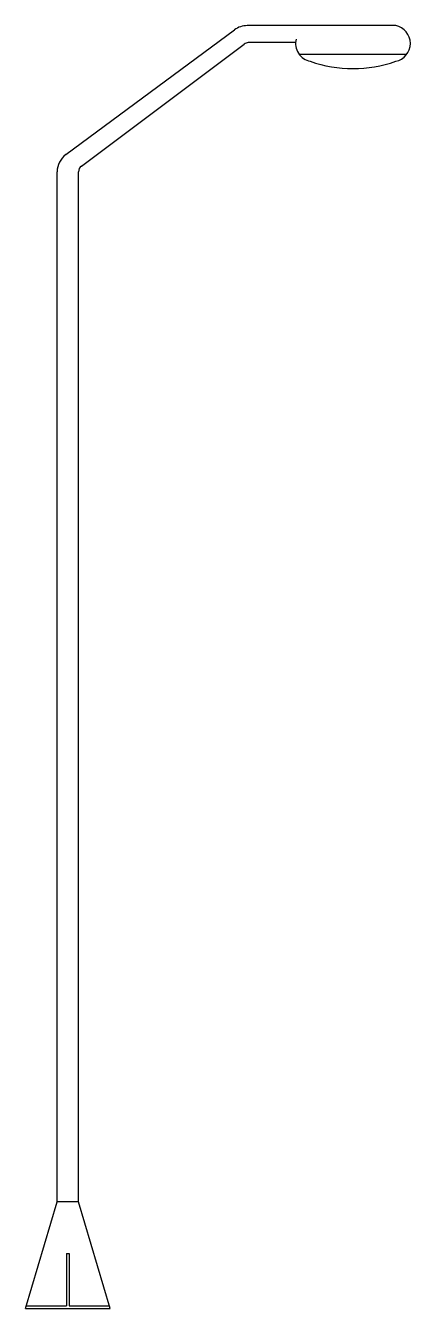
# Model space of a CAD drawing. Header units: millimetres. Extents: x -305 to 2437, y 1 to 9144.
import ezdxf

# ---------------------------------------------------------------- set-up
doc = ezdxf.new("R2010")
doc.units = ezdxf.units.MM
doc.layers.add('ceco.net 263', color=7, linetype='Continuous')

msp = doc.modelspace()

# ---------------------------------------------------------------- linework, layer by layer
at = {"layer": 'ceco.net 263'}
for p, q in [((2332.9, 9144), (1274.5, 9144)), ((-18.3, 8224.5), (1183.9, 9114.1)), ((92.6, 8143.2), (1251.8, 9012.6)), ((1619.3, 9022.8), (1282.3, 9022.8)), ((1644, 8940.8), (2412.3, 8940.8)), ((-80.1, 759.2), (-80.1, 8102)), ((72.3, 759.2), (72.3, 8102.6)), ((-304.5, 0.7), (-80.1, 759.9)), ((-80.1, 762.7), (72.3, 762.7)), ((296.7, 0.7), (72.3, 759.9)), ((-13.9, 392.1), (-13.9, 18)), ((-13.9, 392.1), (6.1, 392.1)), ((6.1, 392.1), (6.1, 18)), ((-304.5, 0.7), (296.7, 0.7)), ((-299.4, 18), (-13.9, 18)), ((6.1, 18), (291.6, 18))]:
    msp.add_line(p, q, dxfattribs=at)
for centre, radius, start, end in [((1274.5, 8991.6), 152.4, 90, 126.50144), ((2307.5, 9017), 129.5, 281.30993, 78.69007), ((1282.3, 8972), 50.8, 90, 126.8699), ((1748.7, 9017), 129.5, 166.07156, 258.69007), ((2028.1, 9753.6), 915.8, 250.55996, 289.44004), ((72.3, 8102), 152.4, 126.50144, 180), ((123.1, 8102.6), 50.8, 126.8699, 180)]:
    msp.add_arc(centre, radius, start, end, dxfattribs=at)

doc.saveas('drawing.dxf')
